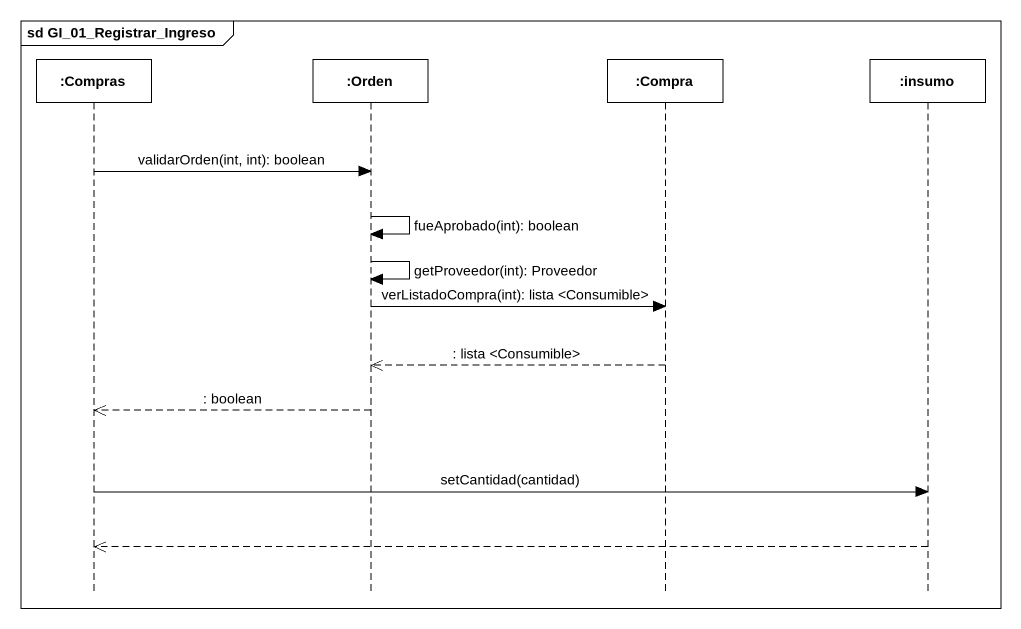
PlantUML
@startuml
mainframe sd GI_01_Registrar_Ingreso
hide footbox
participant ":Compras" as Compras
participant ":Orden" as Orden
participant ":Compra" as Compra
participant ":insumo" as insumo

Compras -> Orden : validarOrden(int, int): boolean
Orden -> Orden : fueAprobado(int): boolean
Orden -> Orden : getProveedor(int): Proveedor
Orden -> Compra : verListadoCompra(int): lista <Consumible>
Compra -->> Orden : : lista <Consumible>
Orden -->> Compras : : boolean
Compras -> insumo : setCantidad(cantidad)
insumo -->> Compras
@enduml
